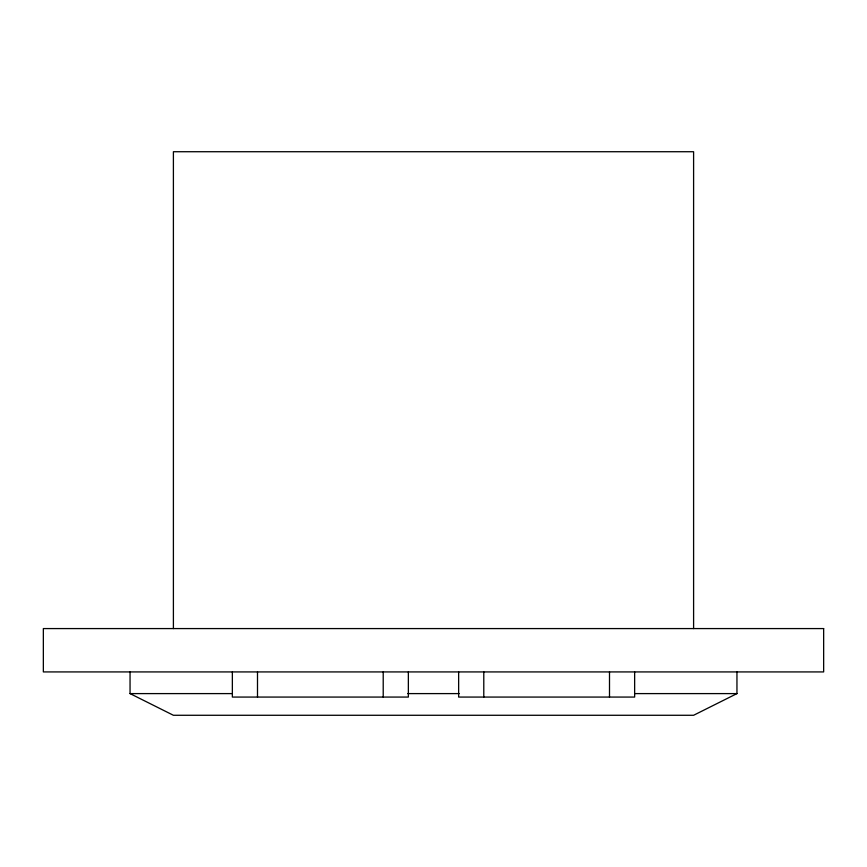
<?xml version="1.0" encoding="UTF-8"?>
<svg xmlns="http://www.w3.org/2000/svg" width="867" height="867" viewBox="0 0 867 867"><rect width="100%" height="100%" fill="white"/><g stroke="black" fill="none" stroke-linecap="round" stroke-linejoin="round"><path stroke-width="1.3" d="M736.95 671.925L736.95 693.6L693.6 715.275L173.4 715.275L130.05 693.6L130.05 671.925M130.05 693.6L232.302 693.6M407.772 693.6L459.228 693.6M634.698 693.6L736.95 693.6M693.6 628.575L693.6 151.725L173.4 151.725L173.4 628.575M634.644 671.925L634.644 697.068L458.643 697.068L458.643 671.925M609.501 671.925L609.501 697.068M483.786 671.925L483.786 697.068M408.357 671.925L408.357 697.068L232.356 697.068L232.356 671.925M383.214 671.925L383.214 697.068M257.499 671.925L257.499 697.068M823.65 628.575L43.35 628.575L43.35 671.925L823.65 671.925L823.65 628.575"/></g></svg>
